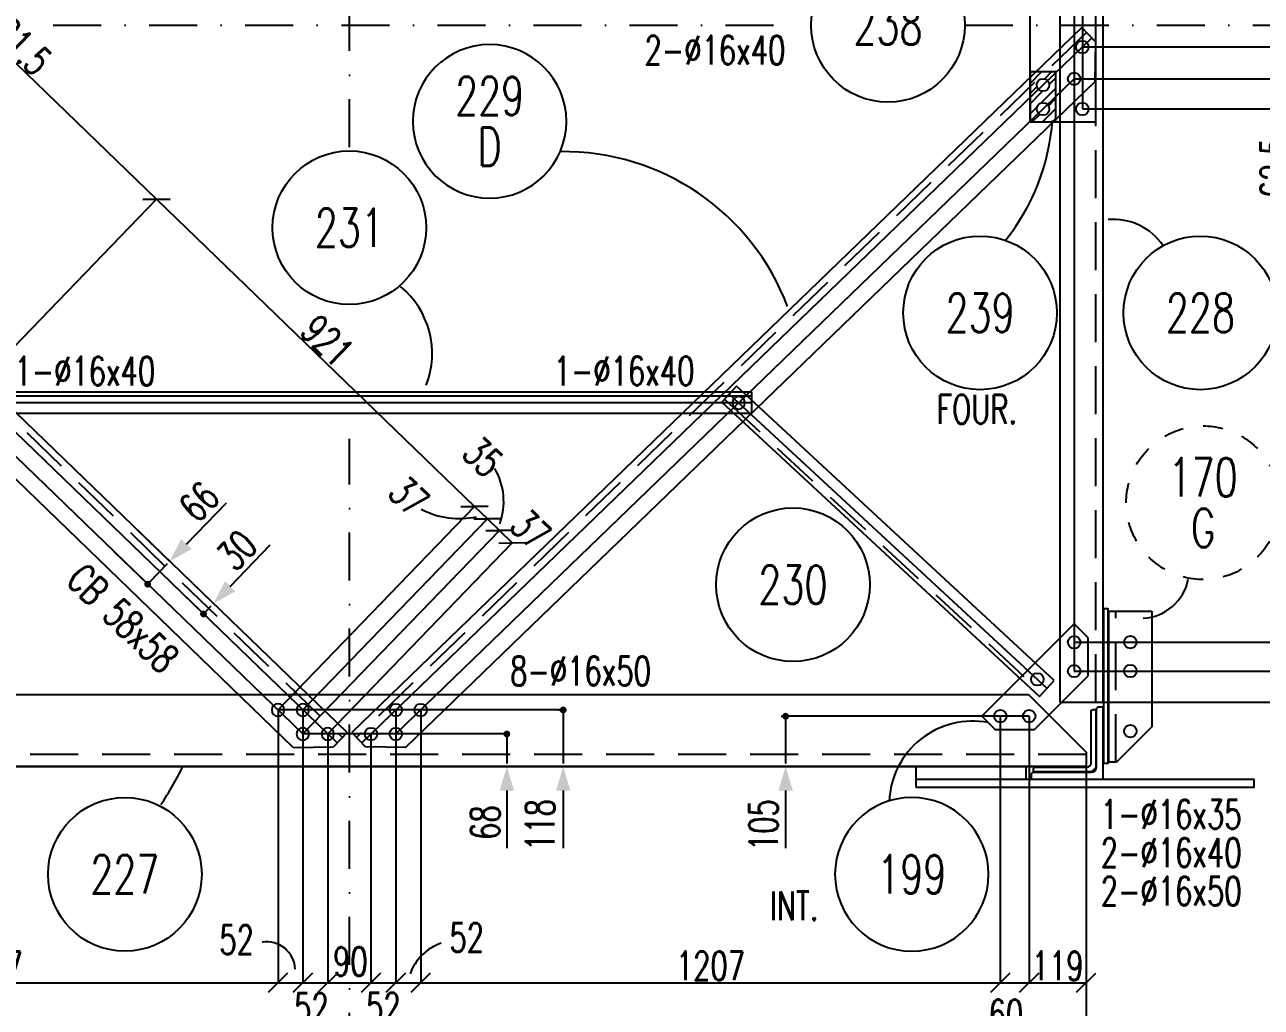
# Model space of a CAD drawing. Extents: x 512897 to 529117, y 6597 to 18077.
# Drawn here: x 524288 to 526864, y 13373 to 15419 of the extents above; entities that cross this region are included whole.
import ezdxf
from ezdxf.enums import TextEntityAlignment as Align

# ---------------------------------------------------------------- set-up
doc = ezdxf.new("R2010")
doc.units = 0
doc.header["$LTSCALE"] = 200
doc.header["$MEASUREMENT"] = 0
doc.linetypes.add('DASHDOT', pattern=[1, 0.5, -0.25, 0, -0.25])
doc.linetypes.add('DASHED', pattern=[0.75, 0.5, -0.25])
doc.layers.get('0').update_dxf_attribs({"linetype": 'CONTINUOUS'})
for name, color, linetype in [('ASSI', 6, 'CONTINUOUS'), ('BOLLINI_1', 7, 'CONTINUOUS'), ('BOLLINI_5', 7, 'CONTINUOUS'), ('FORI', 2, 'CONTINUOUS'), ('LINEA_ANG', 2, 'CONTINUOUS'), ('LINEE_PIASTRA', 2, 'CONTINUOUS'), ('LINEE_PIASTRE', 2, 'CONTINUOUS'), ('LM', 7, 'CONTINUOUS'), ('LP', 3, 'CONTINUOUS'), ('LS', 7, 'CONTINUOUS'), ('MZ', 6, 'DASHDOT'), ('PIASTRE', 5, 'CONTINUOUS'), ('QT_MAL', 7, 'CONTINUOUS'), ('QT_MPR', 7, 'CONTINUOUS'), ('TRAT-Y', 7, 'DASHED')]:
    doc.layers.add(name, color=color, linetype=linetype)
doc.styles.add('QUOTE', font='ROMANS8.SHX', dxfattribs={"width": 0.7})
doc.styles.add('RQL', font='ROMANS8.SHX', dxfattribs={"width": 0.7})
doc.styles.add('RS', font='ROMANS8.shx', dxfattribs={"width": 0.7})
doc.styles.get("Standard").update_dxf_attribs({"font": 'ROMANS8.SHX', "width": 0.7})
doc.dimstyles.new('FRECCE1', dxfattribs={"dimtxt": 60, "dimasz": 6.66, "dimexe": 0, "dimexo": 0, "dimgap": 1, "dimtad": 1, "dimzin": 0, "dimdsep": 46, "dimtxsty": 'RS', "dimblk1": 'QUOTP', "dimblk2": 'QUOTF', "dimsah": 1, "dimcen": 0, "dimclrd": 2, "dimclre": 2, "dimclrt": 7, "dimadec": 0, "dimazin": 0, "dimtfac": 1, "dimtix": 1, "dimtmove": 2, "dimatfit": 3, "dimldrblk": 'QUOTP', "dimfxl": 1, "dimtolj": 1, "dimtzin": 0, "dimarcsym": 0})
doc.dimstyles.new('TRATTO', dxfattribs={"dimscale": 0, "dimtxt": 60, "dimasz": 40, "dimexe": 0, "dimexo": 0, "dimgap": 5, "dimtad": 1, "dimrnd": 0.5, "dimdsep": 46, "dimtxsty": 'RS', "dimblk1": 'OBLIQUE', "dimblk2": 'OBLIQUE', "dimsah": 1, "dimcen": 0.09, "dimclrd": 2, "dimclre": 2, "dimclrt": 7, "dimadec": 0, "dimazin": 0, "dimtfac": 1, "dimtix": 1, "dimtmove": 2, "dimatfit": 3, "dimfxl": 1, "dimtolj": 1, "dimtzin": 0, "dimarcsym": 0})

# ---------------------------------------------------------------- blocks, each defined once
blk = doc.blocks.new('ASSE98')
blk.add_line((0, 0), (1, 0))
at = {"color": 7, "style": 'QUOTE', "width": 0.5, "flags": 1}
for tag, p in [('TI', (1.38308, 6.82731)), ('DI_S', (1.38308, 6.42178)), ('D_S', (1.38308, 6.02092)), ('E_S', (1.38308, 5.68065)), ('NFORI', (1.36454, 5.29792)), ('ALAR', (1.36349, 4.93246)), ('FAM', (1.3775, 4.54645)), ('ALA', (1.38308, 4.19257)), ('DISP2', (1.38308, 3.84971)), ('DISP1', (1.38308, 3.50686)), ('PINZAF', (1.38308, 3.164)), ('PINZAI', (1.38308, 2.82114)), ('TRP', (1.38308, 2.47829)), ('NP', (1.38308, 2.13543)), ('SV', (1.38308, 1.79257)), ('PESO', (1.38308, 1.44971)), ('QUA', (1.38308, 1.10686)), ('LUN', (1.38308, 0.764)), ('PROF', (1.38308, 0.42114)), ('POS', (1.38308, 0.07829))]:
    blk.add_attdef(tag, p, '', height=0.2, dxfattribs=at)
at = {"color": 7, "flags": 1}
for tag, p in [('LAV1', (3.07431, 6.82847)), ('LAV2', (3.07431, 6.49513)), ('LAV3', (3.07431, 6.1618)), ('LAV4', (3.07431, 5.82847)), ('LAV5', (3.07431, 5.49513)), ('LAV6', (3.07431, 5.1618)), ('LAV7', (3.07431, 4.82847)), ('LAV8', (3.07431, 4.49513)), ('LAV9', (3.07431, 4.1618)), ('LAV10', (3.07431, 3.82847))]:
    blk.add_attdef(tag, p, '', height=0.2, dxfattribs=at)
blk = doc.blocks.new('MRKR_98')
blk.add_point((0, 0))
at = {"color": 7, "style": 'QUOTE', "width": 0.5, "flags": 1}
for tag, p in [('TI', (3.73, 6.83)), ('DI_S', (3.73, 6.42)), ('NFORI', (3.72, 5.3)), ('D_S', (3.73, 6.02)), ('E_S', (3.73, 5.68)), ('AUX2', (3.71, 4.93)), ('AUX1', (3.73, 4.19)), ('FAM', (3.73, 4.55)), ('COMMESSA', (3.73, 3.85)), ('MD', (3.73, 3.51)), ('MP', (3.73, 3.16)), ('LARGHEZZA', (3.73, 2.82)), ('SPESSORE', (3.73, 2.48)), ('NP', (3.73, 2.14)), ('SV', (3.73, 1.79)), ('PESO', (3.73, 1.45)), ('QUA', (3.73, 1.11)), ('LUN', (3.73, 0.76)), ('PROF', (3.73, 0.42)), ('POS', (3.73, 0.08))]:
    blk.add_attdef(tag, p, '', height=0.2, dxfattribs=at)
at = {"color": 7, "flags": 1}
for tag, p in [('LAV1', (5.26, 6.88)), ('LAV2', (5.26, 6.55)), ('LAV3', (5.26, 6.21)), ('LAV4', (5.26, 5.88)), ('LAV5', (5.26, 5.55)), ('LAV6', (5.26, 5.21)), ('LAV7', (5.26, 4.88)), ('LAV8', (5.26, 4.55)), ('LAV9', (5.26, 4.21)), ('LAV10', (5.26, 3.88))]:
    blk.add_attdef(tag, p, '', height=0.2, dxfattribs=at)
blk = doc.blocks.new('16')
blk.add_circle((0, 0), 1)
blk = doc.blocks.new('_OBLIQUE')
at = {"color": 0, "linetype": 'ByBlock'}
blk.add_line((-0.5, -0.5), (0.5, 0.5), dxfattribs=at)
blk = doc.blocks.new('*D196')
at = {"layer": 'QT_MPR', "color": 2, "lineweight": -2, "transparency": 16777216}
for p, q in [((524815.4, 13991.7), (524815.4, 13423.7)), ((523608, 13978.7), (523608, 13423.7)), ((523608, 13423.7), (524815.4, 13423.7))]:
    blk.add_line(p, q, dxfattribs=at)
at = {"layer": 'QT_MPR', "color": 2, "lineweight": -2, "transparency": 16777216, "xscale": 40, "yscale": 40, "zscale": 40, "rotation": 180}
blk.add_blockref('_OBLIQUE', (523608, 13423.7), dxfattribs=at)
at = {"layer": 'QT_MPR', "color": 2, "lineweight": -2, "transparency": 16777216, "xscale": 40, "yscale": 40, "zscale": 40}
blk.add_blockref('_OBLIQUE', (524815.4, 13423.7), dxfattribs=at)
at = {"layer": 'QT_MPR', "color": 7, "transparency": 16777216, "insert": (524211.7, 13458.7), "char_height": 60, "attachment_point": 5, "style": 'RS'}
blk.add_mtext('\\A1;1207', dxfattribs=at)
blk = doc.blocks.new('*D197')
at = {"layer": 'QT_MPR', "color": 2, "lineweight": -2, "transparency": 16777216}
for p, q in [((524815.4, 13991.7), (524815.4, 13423.7)), ((524867.2, 13991.7), (524867.2, 13423.7)), ((524815.4, 13423.7), (524867.2, 13423.7))]:
    blk.add_line(p, q, dxfattribs=at)
at = {"layer": 'QT_MPR', "color": 2, "lineweight": -2, "transparency": 16777216, "xscale": 40, "yscale": 40, "zscale": 40, "rotation": 180}
blk.add_blockref('_OBLIQUE', (524815.4, 13423.7), dxfattribs=at)
at = {"layer": 'QT_MPR', "color": 2, "lineweight": -2, "transparency": 16777216, "xscale": 40, "yscale": 40, "zscale": 40}
blk.add_blockref('_OBLIQUE', (524867.2, 13423.7), dxfattribs=at)
at = {"layer": 'QT_MPR', "color": 7, "transparency": 16777216, "insert": (524729.2, 13513.2), "char_height": 60, "attachment_point": 5, "style": 'RS'}
blk.add_mtext('\\A1;52', dxfattribs=at)
blk = doc.blocks.new('*D198')
at = {"layer": 'QT_MPR', "color": 2, "lineweight": -2, "transparency": 16777216}
for p, q in [((524867.2, 13991.7), (524867.2, 13423.7)), ((524919, 13941.7), (524919, 13423.7)), ((524867.2, 13423.7), (524919, 13423.7))]:
    blk.add_line(p, q, dxfattribs=at)
at = {"layer": 'QT_MPR', "color": 2, "lineweight": -2, "transparency": 16777216, "xscale": 40, "yscale": 40, "zscale": 40, "rotation": 180}
blk.add_blockref('_OBLIQUE', (524867.2, 13423.7), dxfattribs=at)
at = {"layer": 'QT_MPR', "color": 2, "lineweight": -2, "transparency": 16777216, "xscale": 40, "yscale": 40, "zscale": 40}
blk.add_blockref('_OBLIQUE', (524919, 13423.7), dxfattribs=at)
at = {"layer": 'QT_MPR', "color": 7, "transparency": 16777216, "insert": (524884.9, 13371.7), "char_height": 60, "attachment_point": 5, "style": 'RS'}
blk.add_mtext('\\A1;52', dxfattribs=at)
blk = doc.blocks.new('*D199')
at = {"layer": 'QT_MPR', "color": 2, "lineweight": -2, "transparency": 16777216}
for p, q in [((524919, 13941.7), (524919, 13423.7)), ((525009, 13941.7), (525009, 13423.7)), ((524919, 13423.7), (525009, 13423.7))]:
    blk.add_line(p, q, dxfattribs=at)
at = {"layer": 'QT_MPR', "color": 2, "lineweight": -2, "transparency": 16777216, "xscale": 40, "yscale": 40, "zscale": 40, "rotation": 180}
blk.add_blockref('_OBLIQUE', (524919, 13423.7), dxfattribs=at)
at = {"layer": 'QT_MPR', "color": 2, "lineweight": -2, "transparency": 16777216, "xscale": 40, "yscale": 40, "zscale": 40}
blk.add_blockref('_OBLIQUE', (525009, 13423.7), dxfattribs=at)
at = {"layer": 'QT_MPR', "color": 7, "transparency": 16777216, "insert": (524966.1, 13467.9), "char_height": 60, "attachment_point": 5, "style": 'RS'}
blk.add_mtext('\\A1;90', dxfattribs=at)
blk = doc.blocks.new('*D200')
at = {"layer": 'QT_MPR', "color": 2, "lineweight": -2, "transparency": 16777216}
for p, q in [((525060.8, 13991.7), (525060.8, 13423.7)), ((525009, 13941.7), (525009, 13423.7)), ((525009, 13423.7), (525060.8, 13423.7))]:
    blk.add_line(p, q, dxfattribs=at)
at = {"layer": 'QT_MPR', "color": 2, "lineweight": -2, "transparency": 16777216, "xscale": 40, "yscale": 40, "zscale": 40, "rotation": 180}
blk.add_blockref('_OBLIQUE', (525009, 13423.7), dxfattribs=at)
at = {"layer": 'QT_MPR', "color": 2, "lineweight": -2, "transparency": 16777216, "xscale": 40, "yscale": 40, "zscale": 40}
blk.add_blockref('_OBLIQUE', (525060.8, 13423.7), dxfattribs=at)
at = {"layer": 'QT_MPR', "color": 7, "transparency": 16777216, "insert": (525034.9, 13372.7), "char_height": 60, "attachment_point": 5, "style": 'RS'}
blk.add_mtext('\\A1;52', dxfattribs=at)
blk = doc.blocks.new('*D201')
at = {"layer": 'QT_MPR', "color": 2, "lineweight": -2, "transparency": 16777216}
for p, q in [((525060.8, 13991.7), (525060.8, 13423.7)), ((525112.6, 13991.7), (525112.6, 13423.7)), ((525060.8, 13423.7), (525112.6, 13423.7))]:
    blk.add_line(p, q, dxfattribs=at)
at = {"layer": 'QT_MPR', "color": 2, "lineweight": -2, "transparency": 16777216, "xscale": 40, "yscale": 40, "zscale": 40, "rotation": 180}
blk.add_blockref('_OBLIQUE', (525060.8, 13423.7), dxfattribs=at)
at = {"layer": 'QT_MPR', "color": 2, "lineweight": -2, "transparency": 16777216, "xscale": 40, "yscale": 40, "zscale": 40}
blk.add_blockref('_OBLIQUE', (525112.6, 13423.7), dxfattribs=at)
at = {"layer": 'QT_MPR', "color": 7, "transparency": 16777216, "insert": (525208.6, 13517.7), "char_height": 60, "attachment_point": 5, "style": 'RS'}
blk.add_mtext('\\A1;52', dxfattribs=at)
blk = doc.blocks.new('*D202')
at = {"layer": 'QT_MPR', "color": 2, "lineweight": -2, "transparency": 16777216}
for p, q in [((525112.6, 13991.7), (525112.6, 13423.7)), ((526320, 13978.7), (526320, 13423.7)), ((525112.6, 13423.7), (526320, 13423.7))]:
    blk.add_line(p, q, dxfattribs=at)
at = {"layer": 'QT_MPR', "color": 2, "lineweight": -2, "transparency": 16777216, "xscale": 40, "yscale": 40, "zscale": 40, "rotation": 180}
blk.add_blockref('_OBLIQUE', (525112.6, 13423.7), dxfattribs=at)
at = {"layer": 'QT_MPR', "color": 2, "lineweight": -2, "transparency": 16777216, "xscale": 40, "yscale": 40, "zscale": 40}
blk.add_blockref('_OBLIQUE', (526320, 13423.7), dxfattribs=at)
at = {"layer": 'QT_MPR', "color": 7, "transparency": 16777216, "insert": (525716.3, 13458.7), "char_height": 60, "attachment_point": 5, "style": 'RS'}
blk.add_mtext('\\A1;1207', dxfattribs=at)
blk = doc.blocks.new('*D203')
at = {"layer": 'QT_MPR', "color": 2, "lineweight": -2, "transparency": 16777216}
for p, q in [((526320, 13978.7), (526320, 13423.7)), ((526380, 13978.7), (526380, 13423.7)), ((526320, 13423.7), (526380, 13423.7))]:
    blk.add_line(p, q, dxfattribs=at)
at = {"layer": 'QT_MPR', "color": 2, "lineweight": -2, "transparency": 16777216, "xscale": 40, "yscale": 40, "zscale": 40, "rotation": 180}
blk.add_blockref('_OBLIQUE', (526320, 13423.7), dxfattribs=at)
at = {"layer": 'QT_MPR', "color": 2, "lineweight": -2, "transparency": 16777216, "xscale": 40, "yscale": 40, "zscale": 40}
blk.add_blockref('_OBLIQUE', (526380, 13423.7), dxfattribs=at)
at = {"layer": 'QT_MPR', "color": 7, "transparency": 16777216, "insert": (526331.8, 13358.4), "char_height": 60, "attachment_point": 5, "style": 'RS'}
blk.add_mtext('\\A1;60', dxfattribs=at)
blk = doc.blocks.new('*D205')
at = {"layer": 'QT_MPR', "color": 2, "lineweight": -2, "transparency": 16777216}
for p, q in [((526380, 13978.7), (526380, 13423.7)), ((526499, 13873.7), (526499, 13423.7)), ((526380, 13423.7), (526499, 13423.7))]:
    blk.add_line(p, q, dxfattribs=at)
at = {"layer": 'QT_MPR', "color": 2, "lineweight": -2, "transparency": 16777216, "xscale": 40, "yscale": 40, "zscale": 40, "rotation": 180}
blk.add_blockref('_OBLIQUE', (526380, 13423.7), dxfattribs=at)
at = {"layer": 'QT_MPR', "color": 2, "lineweight": -2, "transparency": 16777216, "xscale": 40, "yscale": 40, "zscale": 40}
blk.add_blockref('_OBLIQUE', (526499, 13423.7), dxfattribs=at)
at = {"layer": 'QT_MPR', "color": 7, "transparency": 16777216, "insert": (526439.5, 13458.7), "char_height": 60, "attachment_point": 5, "style": 'RS'}
blk.add_mtext('\\A1;119', dxfattribs=at)
blk = doc.blocks.new('*D215')
at = {"layer": 'QT_MPR', "color": 2, "lineweight": -2, "transparency": 16777216}
for p, q in [((526474, 14132.7), (526984, 14132.7)), ((526984, 14072.7), (526984, 14132.7)), ((526474, 14072.7), (526984, 14072.7))]:
    blk.add_line(p, q, dxfattribs=at)
at = {"layer": 'QT_MPR', "color": 2, "lineweight": -2, "transparency": 16777216, "xscale": 40, "yscale": 40, "zscale": 40}
for p, rotation in [((526984, 14132.7), 90), ((526984, 14072.7), 270)]:
    blk.add_blockref('_OBLIQUE', p, dxfattribs=dict(at, rotation=rotation))
at = {"layer": 'QT_MPR', "color": 7, "transparency": 16777216, "insert": (527044.8, 14092), "char_height": 60, "attachment_point": 5, "rotation": 90, "style": 'RS'}
blk.add_mtext('\\A1;60', dxfattribs=at)
blk = doc.blocks.new('*D216')
at = {"layer": 'QT_MPR', "color": 2, "lineweight": -2, "transparency": 16777216}
for p, q in [((526491, 15243.5), (526984, 15243.5)), ((526984, 14132.7), (526984, 15243.5)), ((526474, 14132.7), (526984, 14132.7))]:
    blk.add_line(p, q, dxfattribs=at)
at = {"layer": 'QT_MPR', "color": 2, "lineweight": -2, "transparency": 16777216, "xscale": 40, "yscale": 40, "zscale": 40}
for p, rotation in [((526984, 15243.5), 90), ((526984, 14132.7), 270)]:
    blk.add_blockref('_OBLIQUE', p, dxfattribs=dict(at, rotation=rotation))
at = {"layer": 'QT_MPR', "color": 7, "transparency": 16777216, "insert": (526949, 14688.1), "char_height": 60, "attachment_point": 5, "rotation": 90, "style": 'RS'}
blk.add_mtext('\\A1;1111', dxfattribs=at)
blk = doc.blocks.new('*D217')
at = {"layer": 'QT_MPR', "color": 2, "lineweight": -2, "transparency": 16777216}
for p, q in [((526474, 15306.2), (526984, 15306.2)), ((526984, 15243.5), (526984, 15306.2)), ((526491, 15243.5), (526984, 15243.5))]:
    blk.add_line(p, q, dxfattribs=at)
at = {"layer": 'QT_MPR', "color": 2, "lineweight": -2, "transparency": 16777216, "xscale": 40, "yscale": 40, "zscale": 40}
for p, rotation in [((526984, 15306.2), 90), ((526984, 15243.5), 270)]:
    blk.add_blockref('_OBLIQUE', p, dxfattribs=dict(at, rotation=rotation))
at = {"layer": 'QT_MPR', "color": 7, "transparency": 16777216, "insert": (526892.1, 15120.8), "char_height": 60, "attachment_point": 5, "rotation": 90, "style": 'RS'}
blk.add_mtext('\\A1;62.5', dxfattribs=at)
blk = doc.blocks.new('*D218')
at = {"layer": 'QT_MPR', "color": 2, "lineweight": -2, "transparency": 16777216}
for p, q in [((526491, 15372.7), (526984, 15372.7)), ((526984, 15306.2), (526984, 15372.7)), ((526474, 15306.2), (526984, 15306.2))]:
    blk.add_line(p, q, dxfattribs=at)
at = {"layer": 'QT_MPR', "color": 2, "lineweight": -2, "transparency": 16777216, "xscale": 40, "yscale": 40, "zscale": 40}
for p, rotation in [((526984, 15372.7), 90), ((526984, 15306.2), 270)]:
    blk.add_blockref('_OBLIQUE', p, dxfattribs=dict(at, rotation=rotation))
at = {"layer": 'QT_MPR', "color": 7, "transparency": 16777216, "insert": (527033.7, 15339.3), "char_height": 60, "attachment_point": 5, "rotation": 90, "style": 'RS'}
blk.add_mtext('\\A1;66.5', dxfattribs=at)
blk = doc.blocks.new('*D219')
at = {"layer": 'QT_MPR', "color": 2, "lineweight": -2, "transparency": 16777216}
for p, q in [((526491, 15462.7), (526984, 15462.7)), ((526984, 15372.7), (526984, 15462.7)), ((526491, 15372.7), (526984, 15372.7))]:
    blk.add_line(p, q, dxfattribs=at)
at = {"layer": 'QT_MPR', "color": 2, "lineweight": -2, "transparency": 16777216, "xscale": 40, "yscale": 40, "zscale": 40}
for p, rotation in [((526984, 15462.7), 90), ((526984, 15372.7), 270)]:
    blk.add_blockref('_OBLIQUE', p, dxfattribs=dict(at, rotation=rotation))
at = {"layer": 'QT_MPR', "color": 7, "transparency": 16777216, "insert": (526918.4, 15418.4), "char_height": 60, "attachment_point": 5, "rotation": 90, "style": 'RS'}
blk.add_mtext('\\A1;90', dxfattribs=at)
blk = doc.blocks.new('*D224')
at = {"layer": 'QT_MPR', "color": 2, "lineweight": -2, "transparency": 16777216}
for p, q in [((526474, 14072.7), (526984, 14072.7)), ((526984, 14007.7), (526984, 14072.7)), ((526534, 14007.7), (526984, 14007.7))]:
    blk.add_line(p, q, dxfattribs=at)
at = {"layer": 'QT_MPR', "color": 2, "lineweight": -2, "transparency": 16777216, "xscale": 40, "yscale": 40, "zscale": 40}
for p, rotation in [((526984, 14072.7), 90), ((526984, 14007.7), 270)]:
    blk.add_blockref('_OBLIQUE', p, dxfattribs=dict(at, rotation=rotation))
at = {"layer": 'QT_MPR', "color": 7, "transparency": 16777216, "insert": (526946.5, 13960.7), "char_height": 60, "attachment_point": 5, "rotation": 90, "style": 'RS'}
blk.add_mtext('\\A1;65', dxfattribs=at)
blk = doc.blocks.new('QUOTP')
at = {"layer": 'ASSI', "color": 2, "const_width": 1.07}
blk.add_lwpolyline([(-0.53, 0, 1), (0.53, 0, 1)], format="xyb", close=True, dxfattribs=at)
blk = doc.blocks.new('QUOTF')
at = {"layer": 'LS', "color": 2}
blk.add_line((7.5, 0), (25.5, 0), dxfattribs=at)
blk.add_solid([(7.5, 2.25), (0, 0), (7.5, -2.25)], dxfattribs=at)
blk = doc.blocks.new('*D234')
at = {"layer": 'QT_MAL', "color": 2, "lineweight": -2, "transparency": 16777216}
for p, q in [((525399.4, 13991.7), (525409.5, 13991.7)), ((525409.5, 13985), (525409.5, 13880.4)), ((525399.4, 13873.7), (525409.5, 13873.7))]:
    blk.add_line(p, q, dxfattribs=at)
at = {"layer": 'QT_MAL', "color": 2, "lineweight": -2, "transparency": 16777216, "xscale": 6.66, "yscale": 6.66, "zscale": 6.66}
for name, p, rotation in [('QUOTP', (525409.5, 13991.7), 90), ('QUOTF', (525409.5, 13873.7), 270)]:
    blk.add_blockref(name, p, dxfattribs=dict(at, rotation=rotation))
at = {"layer": 'QT_MAL', "color": 7, "transparency": 16777216, "insert": (525361.6, 13752.1), "char_height": 60, "attachment_point": 5, "rotation": 90, "style": 'RS'}
blk.add_mtext('\\A1;118', dxfattribs=at)
blk = doc.blocks.new('*D235')
at = {"layer": 'QT_MAL', "color": 2, "lineweight": -2, "transparency": 16777216}
blk.add_line((525292.1, 13935), (525292.1, 13880.4), dxfattribs=at)
at = {"layer": 'QT_MAL', "color": 2, "lineweight": -2, "transparency": 16777216, "xscale": 6.66, "yscale": 6.66, "zscale": 6.66}
for name, p, rotation in [('QUOTP', (525292.1, 13941.7), 90), ('QUOTF', (525292.1, 13873.7), 270)]:
    blk.add_blockref(name, p, dxfattribs=dict(at, rotation=rotation))
at = {"layer": 'QT_MAL', "color": 7, "transparency": 16777216, "insert": (525247.2, 13757.2), "char_height": 60, "attachment_point": 5, "rotation": 90, "style": 'RS'}
blk.add_mtext('\\A1;68', dxfattribs=at)
blk = doc.blocks.new('*D245')
at = {"layer": 'QT_MPR', "color": 2, "lineweight": -2, "transparency": 16777216}
for p, q in [((523519, 15243.5), (523928.4, 15667.4)), ((523928.4, 15667.4), (524562.3, 15055.3)), ((524153, 14631.3), (524562.3, 15055.3))]:
    blk.add_line(p, q, dxfattribs=at)
at = {"layer": 'QT_MPR', "color": 2, "lineweight": -2, "transparency": 16777216, "xscale": 40, "yscale": 40, "zscale": 40}
for p, rotation in [((523928.4, 15667.4), 136.0030162203348), ((524562.3, 15055.3), 316.0030162203348)]:
    blk.add_blockref('_OBLIQUE', p, dxfattribs=dict(at, rotation=rotation))
at = {"layer": 'QT_MPR', "color": 7, "transparency": 16777216, "insert": (524269.7, 15386.5), "char_height": 60, "attachment_point": 5, "rotation": 316.003, "style": 'RS'}
blk.add_mtext('\\A1;881.5', dxfattribs=at)
blk = doc.blocks.new('*D246')
at = {"layer": 'QT_MPR', "color": 2, "lineweight": -2, "transparency": 16777216}
for p, q in [((524153, 14631.3), (524562.3, 15055.3)), ((524562.3, 15055.3), (525224.8, 14415.6)), ((524815.4, 13991.7), (525224.8, 14415.6))]:
    blk.add_line(p, q, dxfattribs=at)
at = {"layer": 'QT_MPR', "color": 2, "lineweight": -2, "transparency": 16777216, "xscale": 40, "yscale": 40, "zscale": 40}
for p, rotation in [((524562.3, 15055.3), 136.0030162203348), ((525224.8, 14415.6), 316.0030162203348)]:
    blk.add_blockref('_OBLIQUE', p, dxfattribs=dict(at, rotation=rotation))
at = {"layer": 'QT_MPR', "color": 7, "transparency": 16777216, "insert": (524917.8, 14760.6), "char_height": 60, "attachment_point": 5, "rotation": 316.003, "style": 'RS'}
blk.add_mtext('\\A1;921', dxfattribs=at)
blk = doc.blocks.new('*D247')
at = {"layer": 'QT_MPR', "color": 2, "lineweight": -2, "transparency": 16777216}
for p, q in [((524815.4, 13991.7), (525224.8, 14415.6)), ((525224.8, 14415.6), (525251.6, 14389.7)), ((524867.2, 13991.7), (525251.6, 14389.7))]:
    blk.add_line(p, q, dxfattribs=at)
at = {"layer": 'QT_MPR', "color": 2, "lineweight": -2, "transparency": 16777216, "xscale": 40, "yscale": 40, "zscale": 40}
for p, rotation in [((525224.8, 14415.6), 136.0030162203348), ((525251.6, 14389.7), 316.0030162203348)]:
    blk.add_blockref('_OBLIQUE', p, dxfattribs=dict(at, rotation=rotation))
at = {"layer": 'QT_MPR', "color": 7, "transparency": 16777216, "insert": (525087.9, 14436.5), "char_height": 60, "attachment_point": 5, "rotation": 316.003, "style": 'RS'}
blk.add_mtext('\\A1;37', dxfattribs=at)
blk = doc.blocks.new('*D248')
at = {"layer": 'QT_MPR', "color": 2, "lineweight": -2, "transparency": 16777216}
for p, q in [((524867.2, 13991.7), (525251.6, 14389.7)), ((525251.6, 14389.7), (525276.5, 14365.6)), ((524867.2, 13941.7), (525276.5, 14365.6))]:
    blk.add_line(p, q, dxfattribs=at)
at = {"layer": 'QT_MPR', "color": 2, "lineweight": -2, "transparency": 16777216, "xscale": 40, "yscale": 40, "zscale": 40}
for p, rotation in [((525251.6, 14389.7), 136.0030162203348), ((525276.5, 14365.6), 316.0030162203348)]:
    blk.add_blockref('_OBLIQUE', p, dxfattribs=dict(at, rotation=rotation))
at = {"layer": 'QT_MPR', "color": 7, "transparency": 16777216, "insert": (525242.1, 14518.6), "char_height": 60, "attachment_point": 5, "rotation": 316.003, "style": 'RS'}
blk.add_mtext('\\A1;35', dxfattribs=at)
blk = doc.blocks.new('*D249')
at = {"layer": 'QT_MPR', "color": 2, "lineweight": -2, "transparency": 16777216}
for p, q in [((524867.2, 13941.7), (525276.5, 14365.6)), ((525276.5, 14365.6), (525303.4, 14339.7)), ((524919, 13941.7), (525303.4, 14339.7))]:
    blk.add_line(p, q, dxfattribs=at)
at = {"layer": 'QT_MPR', "color": 2, "lineweight": -2, "transparency": 16777216, "xscale": 40, "yscale": 40, "zscale": 40}
for p, rotation in [((525276.5, 14365.6), 136.0030162203348), ((525303.4, 14339.7), 316.0030162203348)]:
    blk.add_blockref('_OBLIQUE', p, dxfattribs=dict(at, rotation=rotation))
at = {"layer": 'QT_MPR', "color": 7, "transparency": 16777216, "insert": (525341.8, 14367.3), "char_height": 60, "attachment_point": 5, "rotation": 316.003, "style": 'RS'}
blk.add_mtext('\\A1;37', dxfattribs=at)
blk = doc.blocks.new('*D250')
at = {"layer": 'QT_MAL', "color": 2, "lineweight": -2, "transparency": 16777216}
for p, q in [((524518.5, 14370.2), (524589.8, 14301.3)), ((524472.6, 14322.7), (524543.9, 14253.8)), ((524548.6, 14258.6), (524585.2, 14296.5))]:
    blk.add_line(p, q, dxfattribs=at)
at = {"layer": 'QT_MAL', "color": 2, "lineweight": -2, "transparency": 16777216, "xscale": 6.66, "yscale": 6.66, "zscale": 6.66}
for name, p, rotation in [('QUOTF', (524589.8, 14301.3), 46.00301622033479), ('QUOTP', (524543.9, 14253.8), 226.0030162203348)]:
    blk.add_blockref(name, p, dxfattribs=dict(at, rotation=rotation))
at = {"layer": 'QT_MAL', "color": 7, "transparency": 16777216, "insert": (524651, 14425.4), "char_height": 60, "attachment_point": 5, "rotation": 46.003, "style": 'RS'}
blk.add_mtext('\\A1;66', dxfattribs=at)
blk = doc.blocks.new('*D251')
at = {"layer": 'QT_MAL', "color": 2, "lineweight": -2, "transparency": 16777216}
for p, q in [((524616.2, 14275.8), (524681, 14213.3)), ((524595.4, 14254.2), (524660.1, 14191.7)), ((524664.8, 14196.5), (524676.3, 14208.5))]:
    blk.add_line(p, q, dxfattribs=at)
at = {"layer": 'QT_MAL', "color": 2, "lineweight": -2, "transparency": 16777216, "xscale": 6.66, "yscale": 6.66, "zscale": 6.66}
for name, p, rotation in [('QUOTF', (524681, 14213.3), 46.00301622033479), ('QUOTP', (524660.1, 14191.7), 226.0030162203348)]:
    blk.add_blockref(name, p, dxfattribs=dict(at, rotation=rotation))
at = {"layer": 'QT_MAL', "color": 7, "transparency": 16777216, "insert": (524729.9, 14324.6), "char_height": 60, "attachment_point": 5, "rotation": 46.003, "style": 'RS'}
blk.add_mtext('\\A1;30', dxfattribs=at)
blk = doc.blocks.new('bull')
at = {"style": 'RS', "width": 0.7, "flags": 1}
for tag, p in [('NN', (-12.25, 0)), ('DIAMETRO', (0, -4.86)), ('SERRAGGIO', (0, -9.71)), ('LUNGHEZZA', (0, -14.57)), ('NB', (0, -19.43)), ('TIPO', (0, -24.12)), ('EL', (-0.14, -29))]:
    blk.add_attdef(tag, p, '', height=3, dxfattribs=at)
at = {"style": 'RS', "width": 0.7}
blk.add_attdef('BULLONE', (0, 0), '', height=3, dxfattribs=at)
blk = doc.blocks.new('www')
at = {"linetype": 'Continuous'}
for start, end in [(90, 105), (120, 135), (60, 75), (30, 45), (150, 165), (0, 15), (180, 195), (330, 345), (210, 225), (300, 315), (240, 255), (270, 285)]:
    blk.add_arc((0, 0), 8, start, end, dxfattribs=at)
at = {"color": 3, "style": 'RQL', "width": 0.7}
for tag, p in [('POS3', (0, 0.65)), ('POS2', (0, -4.63))]:
    blk.add_attdef(tag, text='', height=4, dxfattribs=at).set_placement(p, align=Align.CENTER)
at = {"style": 'RQL', "width": 0.7, "flags": 1}
blk.add_attdef('TIPO', text='', height=3, dxfattribs=at).set_placement((0, 0), align=Align.MIDDLE_CENTER)
blk = doc.blocks.new('xxx')
blk.add_circle((0, 0), 8)
at = {"color": 3, "style": 'RQL', "width": 0.7}
blk.add_attdef('POS', text='', height=4, dxfattribs=at).set_placement((0, 0), align=Align.MIDDLE)
at = {"color": 3, "style": 'RQL', "width": 0.7, "flags": 1}
blk.add_attdef('POS1', (-0.39, -5.42), '', height=2, dxfattribs=at)
at = {"style": 'RQL', "width": 0.7, "flags": 1}
blk.add_attdef('TIPO', (-0.39, -8.66), '', height=2, dxfattribs=at)
blk = doc.blocks.new('YYY')
blk.add_circle((0, 0), 8)
at = {"color": 3, "style": 'RQL', "width": 0.7}
for tag, p in [('POS3', (0, 0.65)), ('POS2', (0, -4.63))]:
    blk.add_attdef(tag, text='', height=4, dxfattribs=at).set_placement(p, align=Align.CENTER)
at = {"style": 'RQL', "width": 0.7, "flags": 1}
blk.add_attdef('TIPO', text='', height=3, dxfattribs=at).set_placement((0, 0), align=Align.MIDDLE_CENTER)
blk = doc.blocks.new('*D324')
at = {"layer": 'QT_MAL', "color": 2, "lineweight": -2, "transparency": 16777216}
for p, q in [((525863.2, 13978.7), (525872.9, 13978.7)), ((525872.9, 13972), (525872.9, 13880.4)), ((525863.2, 13873.7), (525872.9, 13873.7))]:
    blk.add_line(p, q, dxfattribs=at)
at = {"layer": 'QT_MAL', "color": 2, "lineweight": -2, "transparency": 16777216, "xscale": 6.66, "yscale": 6.66, "zscale": 6.66}
for name, p, rotation in [('QUOTP', (525872.9, 13978.7), 90), ('QUOTF', (525872.9, 13873.7), 270)]:
    blk.add_blockref(name, p, dxfattribs=dict(at, rotation=rotation))
at = {"layer": 'QT_MAL', "color": 7, "transparency": 16777216, "insert": (525826.9, 13751.8), "char_height": 60, "attachment_point": 5, "rotation": 90, "style": 'RS'}
blk.add_mtext('\\A1;105', dxfattribs=at)

msp = doc.modelspace()

# ---------------------------------------------------------------- hatches: boundary and pattern name
at = {"layer": 'LS'}
h = msp.add_hatch(dxfattribs=at)
h.set_pattern_fill('_U', color=6, scale=15, angle=225, style=0, pattern_type=0)
h.set_pattern_definition([(225, (842504.05, 20199.909), (10.6066017, -10.6066017), [])])
edge = h.paths.add_edge_path(flags=16)
edge.add_arc((526409.021, 15243.48), 13, 0, 360)
edge = h.paths.add_edge_path(flags=16)
edge.add_arc((526409.021, 15293.524), 13, 0, 360)
h.paths.add_polyline_path([(526436.021, 15320.502), (526382.021, 15320.502), (526382.021, 15216.502), (526436.021, 15216.502)])

# ---------------------------------------------------------------- linework, layer by layer
at = {"layer": 'LINEA_ANG'}
for p, q in [((526444.021, 16827.702), (526444.021, 14007.702)), ((526534.021, 14007.702), (526534.021, 16827.702)), ((523438.436, 15413.038), (524959.198, 13944.61)), ((526489.605, 15413.038), (524968.844, 13944.61)), ((526518.779, 15382.824), (526489.605, 15413.038)), ((526517.343, 15300.812), (526518.779, 15382.824)), ((524847.292, 13913.655), (523410.698, 15300.812)), ((525080.749, 13913.655), (526517.343, 15300.812)), ((525770.198, 14665.831), (525739.631, 14632.805)), ((526432.176, 14053.141), (525770.198, 14665.831)), ((524125.972, 14654.345), (525801.972, 14654.345)), ((524125.972, 14645.845), (525801.972, 14645.845)), ((525739.631, 14632.805), (526401.609, 14020.116)), ((525801.972, 14654.345), (525801.972, 14609.345)), ((525801.972, 14609.345), (524125.972, 14609.345)), ((526546.021, 13882.702), (526546.021, 14197.702)), ((526546.021, 14197.702), (526636.021, 14197.702)), ((526636.021, 14197.702), (526636.021, 13956.702)), ((526401.609, 14020.116), (526432.176, 14053.141)), ((523549.021, 14023.702), (526379.021, 14023.702)), ((526379.021, 14023.702), (526499.021, 13903.702)), ((526444.021, 14007.702), (526534.021, 14007.702)), ((524959.198, 13944.61), (524930.718, 13915.116)), ((524968.844, 13944.61), (524997.323, 13915.116)), ((526636.021, 13956.702), (526562.021, 13882.702)), ((524847.292, 13913.655), (524930.718, 13915.116)), ((525080.749, 13913.655), (524997.323, 13915.116)), ((526499.021, 13903.702), (526499.021, 13873.702)), ((526499.021, 13873.702), (523429.021, 13873.702)), ((526562.021, 13882.702), (526546.021, 13882.702))]:
    msp.add_line(p, q, dxfattribs=at)
at = {"layer": 'LINEE_PIASTRA'}
for p, q in [((526502.177, 14142.879), (526502.177, 14062.269)), ((526390.454, 13950.546), (526309.844, 13950.546))]:
    msp.add_line(p, q, dxfattribs=at)
at = {"layer": 'LINEE_PIASTRE'}
for p, q in [((526382.021, 15216.202), (526382.021, 15619.202)), ((526518.021, 15619.202), (526518.021, 15216.202)), ((526436.021, 15320.502), (526382.021, 15320.502)), ((526382.021, 15320.502), (526382.021, 15216.502)), ((526436.021, 15216.502), (526436.021, 15320.502)), ((526382.021, 15216.502), (526436.021, 15216.502)), ((526518.021, 15216.202), (526382.021, 15216.202)), ((526473.892, 14171.163), (526281.559, 13978.83)), ((526502.177, 14142.879), (526473.892, 14171.163)), ((526390.454, 13950.546), (526502.177, 14062.269)), ((526281.559, 13978.83), (526309.844, 13950.546))]:
    msp.add_line(p, q, dxfattribs=at)
at = {"layer": 'LP', "color": 6}
msp.add_arc((524953.891, 14733.542), 182.663, 338.950793, 50.221229, dxfattribs=at)
at = {"layer": 'LS', "color": 6}
for p, q in [((526474.021, 16762.702), (526474.021, 14072.702)), ((526491.021, 15833.89), (526491.021, 15243.48)), ((524867.194, 13941.702), (523454.021, 15306.244)), ((525060.847, 13941.702), (526474.021, 15306.244)), ((525407.67, 13991.702), (524815.412, 13991.702)), ((526380.021, 13978.702), (525867.964, 13978.702)), ((525289.615, 13941.702), (524867.194, 13941.702))]:
    msp.add_line(p, q, dxfattribs=at)
at = {"layer": 'LS', "color": 2}
msp.add_line((526499.021, 13423.702), (526499.021, 13123.702), dxfattribs=at)
for points in [[(526535.021, 13880.585), (526545.021, 13880.585), (526545.021, 14202.585), (526535.021, 14202.585)], [(526143.868, 13847.702), (526374.021, 13847.702), (526374.021, 13873.702), (526143.868, 13873.702)], [(526143.868, 13830.702), (526848.868, 13830.702), (526848.868, 13846.702), (526143.868, 13846.702)]]:
    msp.add_lwpolyline(points, close=True, dxfattribs=at)
for points in [[(526534.021, 13847.702), (526534.021, 13997.702), (526525.271, 13997.702, 0.41421356), (526520.021, 13992.452), (526520.021, 13872.202, -0.41421356), (526509.521, 13861.702), (526389.271, 13861.702, 0.41421356), (526384.021, 13856.452), (526384.021, 13847.702)], [(526510.021, 13862.702), (526389.021, 13862.702), (526389.021, 13868.202, -0.41421356), (526393.521, 13872.702), (526500.021, 13872.702, 0.41421356), (526509.021, 13881.702), (526509.021, 13988.202, -0.41421356), (526513.521, 13992.702), (526519.021, 13992.702), (526519.021, 13871.702)]]:
    msp.add_lwpolyline(points, format="xyb", close=True, dxfattribs=at)
at = {"layer": 'LS', "color": 6}
for centre, radius, start, end in [((525982.378, 15250.896), 447.309, 321.257095, 355.974427), ((525410.405, 14656.438), 498.218, 20.604145, 90.748731), ((526555.334, 14887.25), 126.22, 34.427303, 94.955378), ((525149.292, 14426.147), 136.218, 339.885024, 30.180116), ((525193.647, 14564.949), 174.544, 242.77121, 281.750178), ((526611.852, 14284.422), 101.967, 273.249937, 348.34082), ((526262.429, 13794.68), 173.784, 79.178271, 177.80301), ((524080.871, 14130.972), 594.744, 325.602203, 334.369099), ((524791.684, 13448.97), 59.744, 2.613773, 99.237673), ((525187.579, 13408.195), 102.712, 108.187505, 160.808833)]:
    msp.add_arc(centre, radius, start, end, dxfattribs=at)
at = {"layer": 'MZ'}
for p, q in [((524964.021, 15164.174), (524964.021, 16386.605)), ((524347.033, 15417.702), (525925.984, 15417.702)), ((526245.952, 15417.702), (527899.553, 15417.702)), ((524964.021, 12460.493), (524964.021, 14556.673))]:
    msp.add_line(p, q, dxfattribs=at)
at = {"layer": 'TRAT-Y'}
for p, q in [((526519.021, 14007.702), (526519.021, 16827.702)), ((523428.711, 15402.967), (524949.473, 13934.539)), ((526499.33, 15402.967), (524978.568, 13934.539)), ((525745.405, 14639.044), (526407.383, 14026.354)), ((526561.021, 13882.702), (526561.021, 14197.702)), ((526499.021, 13899.202), (523429.021, 13899.202))]:
    msp.add_line(p, q, dxfattribs=at)

# ---------------------------------------------------------------- block references
at = {"layer": 'ASSI'}
for p, xscale, zscale, rotation in [((526534.021, 14007.702), 2820, 2820, 89.99999999999999), ((525801.972, 14631.345), 1676, 1676, 180)]:
    msp.add_blockref('ASSE98', p, dxfattribs=dict(at, xscale=xscale, zscale=zscale, rotation=rotation))
ref = msp.add_blockref('ASSE98', (524938.359, 13923.029), dxfattribs=dict(at, xscale=2114, rotation=136.0030162203348))
ref.add_attrib('PROF', 'L100x6', (523667.802, 15254.57), dxfattribs={"layer": '0', "color": 2, "height": 70, "rotation": 316.003016, "style": 'QUOTE', "width": 0.7})
ref.add_attrib('LUN', '2114', (523978.834, 14944.516), dxfattribs={"layer": '0', "color": 2, "height": 70, "rotation": 316.003016, "style": 'QUOTE', "width": 0.7})
ref.add_attrib('PESO', '2060 C/C T.E.', (523774.479, 15306.121), dxfattribs={"layer": '0', "color": 2, "height": 70, "rotation": 316.003016, "style": 'QUOTE', "width": 0.7})
ref.add_attrib('SV', 'Lg.', (523889.916, 15033.359), dxfattribs={"layer": '0', "color": 2, "height": 70, "rotation": 316.003016, "style": 'QUOTE', "width": 0.7})
ref.add_attrib('LAV1', 'CB 58x58', (524371.192, 14258.08), dxfattribs={"layer": '0', "color": 7, "height": 60, "rotation": 316.003016, "width": 0.7})
ref.add_attrib('LAV2', 'CB 58x58', (523496.807, 15091.195), dxfattribs={"layer": '0', "color": 7, "height": 60, "rotation": 316.003016, "width": 0.7})
for p, xscale, rotation in [((526510.444, 15391.457), 2114, 223.9969837796694), ((525755.254, 14649.685), 901.9999999999999, 317.214381148508)]:
    msp.add_blockref('ASSE98', p, dxfattribs=dict(at, xscale=xscale, rotation=rotation))
at = {"layer": 'ASSI', "xscale": 3070, "zscale": 3070}
msp.add_blockref('ASSE98', (523429.021, 13873.702), dxfattribs=at)
at = {"layer": 'BOLLINI_1', "xscale": 19.9980000000018, "yscale": 19.9980000000018, "zscale": 19.9980000000018}
for p, values in [((526085.968, 15417.702), {'POS': '238'}), ((524964.021, 14996.131), {'POS': '231'}), ((526277.921, 14818.808), {'POS': '239'}), ((526736.854, 14818.808), {'POS': '228'}), ((525888.055, 14252.546), {'POS': '230'}), ((524496.41, 13649.389), {'POS': '227'})]:
    msp.add_blockref('xxx', p, dxfattribs=at).add_auto_attribs(values)
at = {"layer": 'BOLLINI_1'}
ref = msp.add_blockref('xxx', (526135.634, 13649.389), dxfattribs=dict(at, xscale=-19.9980000000018, yscale=19.9980000000018, zscale=19.9980000000018))
ref.add_attrib('POS', '199', dxfattribs={"layer": '0', "color": 3, "height": 79.992, "style": 'RQL', "width": 0.7}).set_placement((526135.634, 13649.389), align=Align.MIDDLE)
at = {"layer": 'BOLLINI_5'}
ref = msp.add_blockref('YYY', (525256.221, 15217.669), dxfattribs=dict(at, xscale=-19.99970832477619, yscale=19.99970832471798, zscale=19.99970832474173))
ref.add_attrib('POS3', '229', dxfattribs={"layer": '0', "color": 3, "height": 79.9988, "style": 'RQL', "width": 0.7}).set_placement((525256.221, 15230.608), align=Align.CENTER)
ref.add_attrib('POS2', 'D', dxfattribs={"layer": '0', "color": 3, "height": 79.999, "style": 'RQL', "width": 0.7}).set_placement((525256.221, 15125.062), align=Align.CENTER)
at = {"layer": 'FORI', "yscale": 13, "zscale": 13}
for p, xscale, rotation in [((526491.021, 15372.702), 13, 178.9969837770042), ((526409.021, 15293.524), 13, 178.9969837770042), ((526474.021, 15306.244), 13, 178.9969837770042), ((526409.021, 15243.48), 13, 178.9969837770042), ((526491.021, 15243.48), 13, 178.9969837770043), ((525775.069, 14631.345), -13, 180), ((525775.069, 14631.345), -13, 180), ((526474.021, 14132.702), 13, 184.5299445929957), ((526591.021, 14133.057), 13, 184.5299445929957), ((526397.021, 14055.702), 13, 184.1526137429958), ((526474.021, 14072.702), 13, 184.5299445929957), ((526591.021, 14073.057), 13, 184.5299445929957), ((524815.412, 13991.702), -13, 181.0030162230001), ((524867.239, 13991.702), -13, 181.0030162230001), ((525060.803, 13991.702), 13, 178.9969837770042), ((525112.629, 13991.702), 13, 178.9969837770042), ((526320.021, 13978.702), 13, 184.5299445929957), ((526380.021, 13978.702), 13, 184.5299445929957), ((526591.021, 13947.702), 13, 184.5299445929957), ((524867.194, 13941.702), -13, 181.0030162230001), ((524919.021, 13941.702), -13, 181.0030162230001), ((525009.021, 13941.702), 13, 178.9969837770042), ((525060.847, 13941.702), 13, 178.9969837770042)]:
    msp.add_blockref('16', p, dxfattribs=dict(at, xscale=xscale, rotation=rotation))
at = {"layer": 'LS', "color": 7, "xscale": 20, "yscale": 20, "zscale": 20}
for p, values in [((525578.979, 15335.955), {'BULLONE': '2-%%c16x40                '}), ((524266.213, 14667.428), {'BULLONE': '1-%%c16x40                '}), ((525389.531, 14667.867), {'BULLONE': '1-%%c16x40                '}), ((525298.892, 14042.907), {'BULLONE': '8-%%c16x50                '}), ((526529.304, 13744.495), {'BULLONE': '1-%%c16x35                '}), ((526529.304, 13664.495), {'BULLONE': '2-%%c16x40                '}), ((526529.304, 13584.495), {'BULLONE': '2-%%c16x50                '})]:
    msp.add_blockref('bull', p, dxfattribs=at).add_auto_attribs(values)
at = {"layer": 'LS', "color": 6}
ref = msp.add_blockref('www', (526742.474, 14423.266), dxfattribs=dict(at, xscale=-19.99999999999997, yscale=19.99999999999997, zscale=19.99999999999996))
ref.add_attrib('POS3', '170', dxfattribs={"layer": '0', "color": 3, "height": 80, "style": 'RQL', "width": 0.7}).set_placement((526742.474, 14436.205), align=Align.CENTER)
ref.add_attrib('POS2', 'G', dxfattribs={"layer": '0', "color": 3, "height": 80, "style": 'RQL', "width": 0.7}).set_placement((526742.474, 14330.657), align=Align.CENTER)
at = {"layer": 'PIASTRE', "xscale": 20, "yscale": 20, "zscale": 20}
for p, rotation in [((526436.021, 15320.502), 180.0000000000042), ((526473.892, 14171.163), 224.9999999999958)]:
    msp.add_blockref('MRKR_98', p, dxfattribs=dict(at, rotation=rotation))
msp.add_blockref('MRKR_98', (526518.021, 15216.202), dxfattribs=at)

# ---------------------------------------------------------------- texts
at = {"layer": 'LM', "style": 'RS', "width": 0.7}
msp.add_text('FOUR.', height=60, dxfattribs=at).set_placement((526187.463, 14588.008))
at = {"layer": 'LS', "color": 7, "style": 'RS', "width": 0.7}
msp.add_text('INT.', height=60, dxfattribs=at).set_placement((525840.507, 13553.821))

# ---------------------------------------------------------------- dimensions: what is measured, and where the dimension line sits
at = {"layer": 'QT_MAL'}
for base, p1, p2, angle, text, picture, middle in [((524589.78, 14301.316), (524472.612, 14322.705), (524518.457, 14370.184), 46.003016, '66', '*D250', (524651.018, 14425.431)), ((524680.966, 14213.267), (524595.384, 14254.202), (524616.222, 14275.783), 46.003016, '30', '*D251', (524729.92, 14324.603)), ((525409.544, 13873.702), (525399.369, 13991.702), (525399.369, 13873.702), 90, '118', '*D234', (525361.64, 13752.063)), ((525872.87, 13873.702), (525863.161, 13978.702), (525863.161, 13873.702), 90, '105', '*D324', (525826.858, 13751.802)), ((525292.06, 13873.702), (525292.06, 13941.702), (525292.06, 13873.702), 90, '68', '*D235', (525247.246, 13757.168))]:
    dim = msp.add_linear_dim(base=base, p1=p1, p2=p2, angle=angle, text=text, dimstyle='FRECCE1', dxfattribs=at)
    dim.commit()
    dim.dimension.update_dxf_attribs({"geometry": picture, "text_midpoint": middle, "dimtype": 160})
at = {"layer": 'QT_MPR'}
for base, p1, p2, angle, text, picture, middle in [((524562.317, 15055.279), (523519.021, 15243.48), (524152.972, 14631.345), 316.003016, '881.5', '*D245', (524269.653, 15386.525)), ((526984.021, 15462.702), (526491.021, 15372.702), (526491.021, 15462.702), 90, '90', '*D219', (526918.371, 15418.37)), ((526984.021, 15372.702), (526474.021, 15306.244), (526491.021, 15372.702), 90, '66.5', '*D218', (527033.658, 15339.308)), ((526984.021, 15306.244), (526491.021, 15243.48), (526474.021, 15306.244), 90, '62.5', '*D217', (526892.071, 15120.839)), ((526984.021, 15243.48), (526474.021, 14132.702), (526491.021, 15243.48), 90, '1111', '*D216', (526949.021, 14688.091)), ((525224.757, 14415.636), (524152.972, 14631.345), (524815.412, 13991.702), 316.003016, '921', '*D246', (524917.849, 14760.636)), ((525276.539, 14365.636), (524867.239, 13991.702), (524867.194, 13941.702), 316.003016, '35', '*D248', (525242.118, 14518.614)), ((525251.577, 14389.738), (524815.412, 13991.702), (524867.239, 13991.702), 316.003016, '37', '*D247', (525087.934, 14436.503)), ((525303.359, 14339.738), (524867.194, 13941.702), (524919.021, 13941.702), 316.003016, '37', '*D249', (525341.829, 14367.307)), ((526984.021, 14132.702), (526474.021, 14072.702), (526474.021, 14132.702), 90, '60', '*D215', (527044.809, 14091.96)), ((526984.021, 14072.702), (526534.021, 14007.702), (526474.021, 14072.702), 90, '65', '*D224', (526946.452, 13960.676))]:
    dim = msp.add_linear_dim(base=base, p1=p1, p2=p2, angle=angle, text=text, dimstyle='TRATTO', override={"dimscale": 1}, dxfattribs=at)
    dim.commit()
    dim.dimension.update_dxf_attribs({"geometry": picture, "text_midpoint": middle, "dimtype": 160})
for base, p1, p2, text, picture, middle in [((524815.412, 13423.702), (523608.021, 13978.702), (524815.412, 13991.702), '1207', '*D196', (524211.716, 13458.702)), ((524867.239, 13423.702), (524815.412, 13991.702), (524867.239, 13991.702), '52', '*D197', (524729.231, 13513.224)), ((524919.021, 13423.702), (524867.239, 13991.702), (524919.021, 13941.702), '52', '*D198', (524884.921, 13371.653)), ((525060.803, 13423.702), (525009.021, 13941.702), (525060.803, 13991.702), '52', '*D200', (525034.912, 13372.735)), ((525112.629, 13423.702), (525060.803, 13991.702), (525112.629, 13991.702), '52', '*D201', (525208.557, 13517.674)), ((526320.021, 13423.702), (525112.629, 13991.702), (526320.021, 13978.702), '1207', '*D202', (525716.325, 13458.702)), ((526380.021, 13423.702), (526320.021, 13978.702), (526380.021, 13978.702), '60', '*D203', (526331.793, 13358.382)), ((526499.021, 13423.702), (526380.021, 13978.702), (526499.021, 13873.702), '119', '*D205', (526439.521, 13458.702)), ((525009.021, 13423.702), (524919.021, 13941.702), (525009.021, 13941.702), '90', '*D199', (524966.101, 13467.918))]:
    dim = msp.add_linear_dim(base=base, p1=p1, p2=p2, text=text, dimstyle='TRATTO', override={"dimscale": 1}, dxfattribs=at)
    dim.commit()
    dim.dimension.update_dxf_attribs({"geometry": picture, "text_midpoint": middle, "dimtype": 160})

doc.saveas('drawing.dxf')
